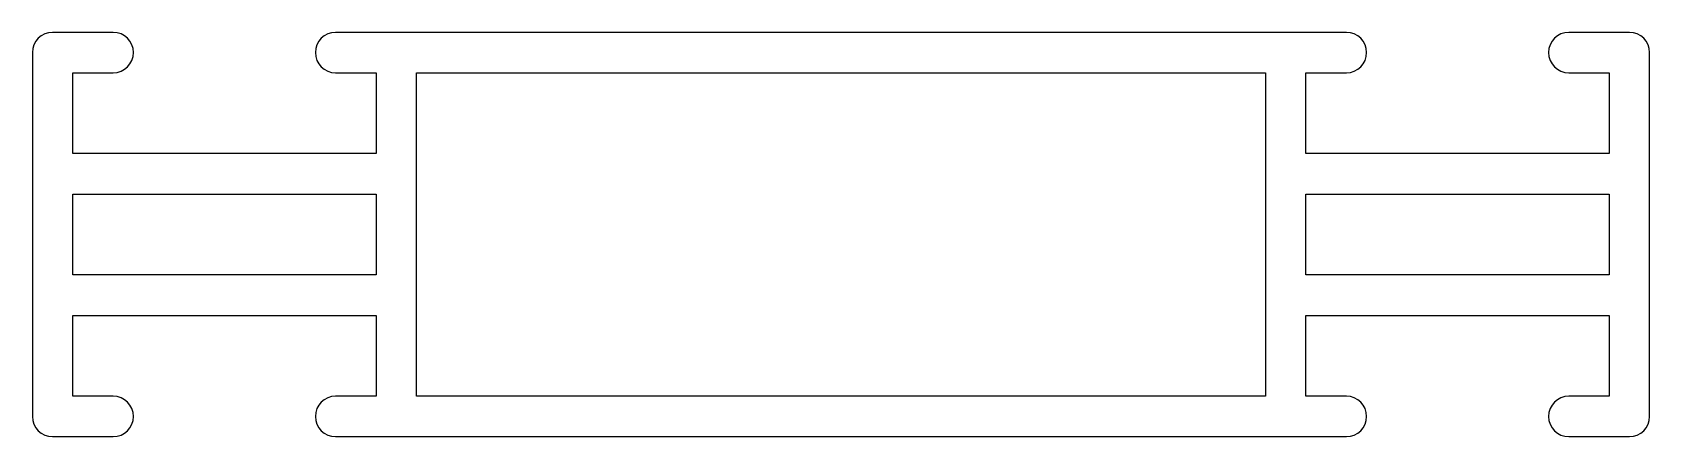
# Model space of a CAD drawing. Extents: x 627.3 to 707.3, y 361.6 to 381.6.
import ezdxf

# ---------------------------------------------------------------- set-up
doc = ezdxf.new("R2010")
doc.units = 0
doc.layers.get('0').update_dxf_attribs({"linetype": 'CONTINUOUS'})

msp = doc.modelspace()

# ---------------------------------------------------------------- linework, layer by layer
for p, q in [((631.31, 381.581, 488.73), (628.31, 381.581, 488.73)), ((692.31, 381.581, 488.73), (642.31, 381.581, 488.73)), ((706.31, 381.581, 488.73), (703.31, 381.581, 488.73)), ((627.31, 380.581, 488.73), (627.31, 362.581, 488.73)), ((707.31, 362.581, 488.73), (707.31, 380.581, 488.73)), ((629.31, 375.581, 488.73), (629.31, 379.581, 488.73)), ((629.31, 379.581, 488.73), (631.31, 379.581, 488.73)), ((642.31, 379.581, 488.73), (644.31, 379.581, 488.73)), ((644.31, 379.581, 488.73), (644.31, 375.581, 488.73)), ((646.31, 379.581, 488.73), (688.31, 379.581, 488.73)), ((646.31, 363.581, 488.73), (646.31, 379.581, 488.73)), ((688.31, 379.581, 488.73), (688.31, 363.581, 488.73)), ((690.31, 375.581, 488.73), (690.31, 379.581, 488.73)), ((690.31, 379.581, 488.73), (692.31, 379.581, 488.73)), ((703.31, 379.581, 488.73), (705.31, 379.581, 488.73)), ((705.31, 379.581, 488.73), (705.31, 375.581, 488.73)), ((644.31, 375.581, 488.73), (629.31, 375.581, 488.73)), ((705.31, 375.581, 488.73), (690.31, 375.581, 488.73)), ((629.31, 373.581, 488.73), (644.31, 373.581, 488.73)), ((629.31, 369.581, 488.73), (629.31, 373.581, 488.73)), ((644.31, 373.581, 488.73), (644.31, 369.581, 488.73)), ((690.31, 373.581, 488.73), (705.31, 373.581, 488.73)), ((690.31, 369.581, 488.73), (690.31, 373.581, 488.73)), ((705.31, 373.581, 488.73), (705.31, 369.581, 488.73)), ((644.31, 369.581, 488.73), (629.31, 369.581, 488.73)), ((705.31, 369.581, 488.73), (690.31, 369.581, 488.73)), ((629.31, 367.581, 488.73), (644.31, 367.581, 488.73)), ((629.31, 363.581, 488.73), (629.31, 367.581, 488.73)), ((644.31, 367.581, 488.73), (644.31, 363.581, 488.73)), ((690.31, 367.581, 488.73), (705.31, 367.581, 488.73)), ((690.31, 363.581, 488.73), (690.31, 367.581, 488.73)), ((705.31, 367.581, 488.73), (705.31, 363.581, 488.73)), ((631.31, 363.581, 488.73), (629.31, 363.581, 488.73)), ((644.31, 363.581, 488.73), (642.31, 363.581, 488.73)), ((688.31, 363.581, 488.73), (646.31, 363.581, 488.73)), ((692.31, 363.581, 488.73), (690.31, 363.581, 488.73)), ((705.31, 363.581, 488.73), (703.31, 363.581, 488.73)), ((628.31, 361.581, 488.73), (631.31, 361.581, 488.73)), ((642.31, 361.581, 488.73), (692.31, 361.581, 488.73)), ((703.31, 361.581, 488.73), (706.31, 361.581, 488.73))]:
    msp.add_line(p, q)
for centre, start, end in [((628.31, 380.581, 488.73), 90, 180), ((631.31, 380.581, 488.73), 270, 90), ((642.31, 380.581, 488.73), 90, 270), ((692.31, 380.581, 488.73), 270, 90), ((703.31, 380.581, 488.73), 90, 270), ((706.31, 380.581, 488.73), 360, 90), ((631.31, 362.581, 488.73), 270, 90), ((642.31, 362.581, 488.73), 90, 270), ((692.31, 362.581, 488.73), 270, 90), ((703.31, 362.581, 488.73), 90, 270), ((628.31, 362.581, 488.73), 180, 270), ((706.31, 362.581, 488.73), 270, 0)]:
    msp.add_arc(centre, 1, start, end)

doc.saveas('drawing.dxf')
